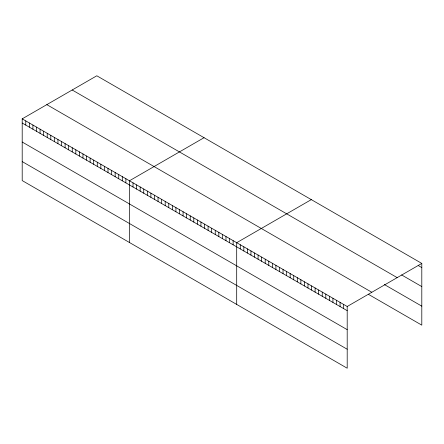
<?xml version="1.0" encoding="UTF-8"?>
<svg xmlns="http://www.w3.org/2000/svg" width="444" height="444" viewBox="0 0 444 444"><rect width="100%" height="100%" fill="white"/><g stroke="black" fill="none" stroke-linecap="round" stroke-linejoin="round"><path stroke-width="0.67" d="M22.2 118.853L347.197 306.488L347.197 368.22L22.2 180.58L22.2 118.853L96.803 75.78L421.8 263.42L421.8 325.147L368.331 294.278M204.051 137.701L129.448 180.775L129.448 242.502M311.3 199.622L236.696 242.69L236.696 304.423M347.197 306.488L421.8 263.42M418.237 265.534L421.8 267.593M401.604 274.925L421.8 286.585M72.183 89.993L397.18 277.633M384.371 284.549L421.8 306.155M46.82 104.64L371.817 292.274M22.2 123.027L347.197 310.667M22.2 142.025L347.197 329.659M22.2 161.588L347.197 349.228M343.634 304.429L343.634 308.608M340.071 302.375L340.071 306.549M336.502 300.316L336.502 304.49M332.939 298.257L332.939 302.436M329.376 296.198L329.376 300.377M325.813 294.139L325.813 298.318M322.244 292.085L322.244 296.259M318.681 290.026L318.681 294.2M315.118 287.967L315.118 292.146M311.555 285.908L311.555 290.087M307.986 283.849L307.986 288.028M304.423 281.796L304.423 285.969M300.86 279.737L300.86 283.91M297.297 277.678L297.297 281.857M293.728 275.619L293.728 279.798M290.165 273.56L290.165 277.739M286.602 271.506L286.602 275.68M283.039 269.447L283.039 273.621M279.47 267.388L279.47 271.567M275.907 265.329L275.907 269.508M272.344 263.27L272.344 267.449M268.781 261.216L268.781 265.39M265.212 259.157L265.212 263.331M261.649 257.098L261.649 261.277M258.086 255.039L258.086 259.218M254.523 252.98L254.523 257.159M250.954 250.927L250.954 255.1M247.391 248.868L247.391 253.041M243.828 246.809L243.828 250.988M240.265 244.749L240.265 248.929M233.122 240.631L233.122 244.805M229.548 238.567L229.548 242.74M225.974 236.502L225.974 240.676M222.4 234.438L222.4 238.611M218.825 232.373L218.825 236.552M215.251 230.308L215.251 234.488M211.671 228.244L211.671 232.423M208.097 226.179L208.097 230.358M204.523 224.115L204.523 228.294M200.949 222.056L200.949 226.229M197.375 219.991L197.375 224.165M193.8 217.926L193.8 222.1M190.226 215.862L190.226 220.035M186.647 213.797L186.647 217.971M183.072 211.733L183.072 215.912M179.498 209.668L179.498 213.847M175.924 207.603L175.924 211.782M172.35 205.539L172.35 209.718M168.776 203.48L168.776 207.653M165.201 201.415L165.201 205.589M161.622 199.35L161.622 203.524M158.047 197.286L158.047 201.459M154.473 195.221L154.473 199.395M150.899 193.157L150.899 197.336M147.325 191.092L147.325 195.271M143.751 189.027L143.751 193.207M140.176 186.963L140.176 191.142M136.597 184.898L136.597 189.077M133.022 182.839L133.022 187.013M125.874 178.71L125.874 182.884M122.3 176.645L122.3 180.819M118.726 174.581L118.726 178.76M115.151 172.516L115.151 176.695M111.577 170.452L111.577 174.631M107.997 168.387L107.997 172.566M104.423 166.322L104.423 170.502M100.849 164.263L100.849 168.437M97.275 162.199L97.275 166.372M93.701 160.134L93.701 164.308M90.126 158.07L90.126 162.243M86.552 156.005L86.552 160.184M82.973 153.94L82.973 158.119M79.398 151.876L79.398 156.055M75.824 149.811L75.824 153.99M72.25 147.747L72.25 151.926M68.676 145.688L68.676 149.861M65.102 143.623L65.102 147.797M61.527 141.558L61.527 145.732M57.948 139.494L57.948 143.667M54.373 137.429L54.373 141.608M50.799 135.365L50.799 139.544M47.225 133.3L47.225 137.479M43.651 131.235L43.651 135.414M40.077 129.171L40.077 133.35M36.502 127.112L36.502 131.285M32.923 125.047L32.923 129.221M29.348 122.982L29.348 127.156M25.774 120.918L25.774 125.091"/></g></svg>
